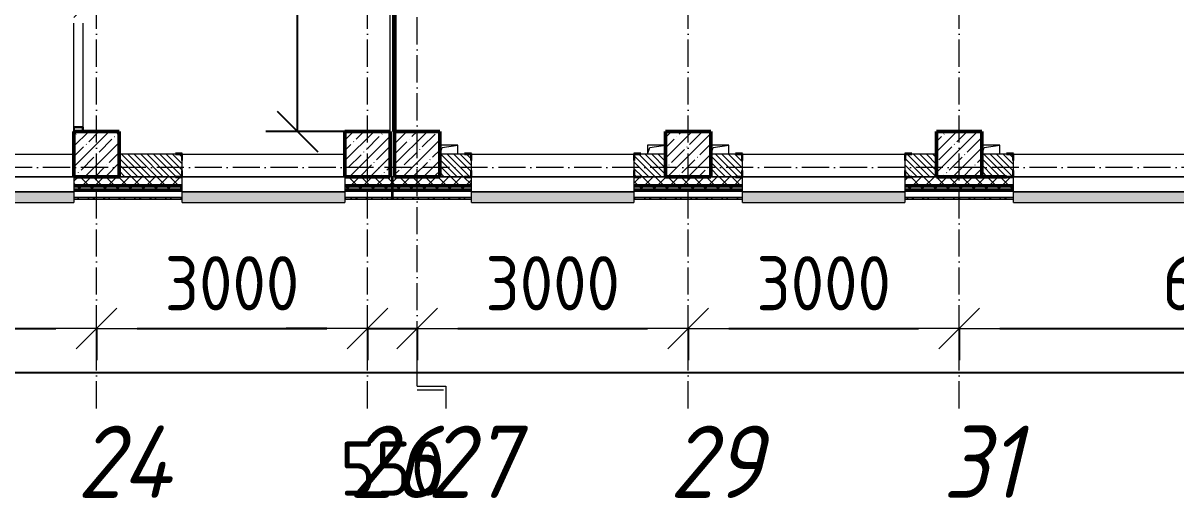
# Model space of a CAD drawing. Header units: millimetres. Extents: x 2294 to 908349, y -83289 to 219220.
# Drawn here: x 199821 to 212584, y 551 to 5806 of the extents above; entities that cross this region are included whole.
import ezdxf

# ---------------------------------------------------------------- set-up
doc = ezdxf.new("R2010")
doc.units = ezdxf.units.MM
doc.linetypes.add('50_200_ШТРИХ_1Т_ш5_п1_п1_', pattern=[700, 500, -100, 0, -100])
for name, color, linetype, lineweight in [('A-____-____-DIMS', 7, 'Continuous', 9), ('A-FLOR-____-OTLN', 7, 'Continuous', 9), ('A-GENM-____-MCUT', 7, 'Continuous', 25), ('A-GENM-____-OTLN', 7, 'Continuous', 9), ('A-GENM-____-OTLN-1', 7, 'Continuous', 25), ('A-GLAZ-____-OTLN', 7, 'Continuous', 9), ('A-WALL-____-MCUT-2', 7, 'Continuous', 50), ('A-WALL-____-MCUT-3', 7, 'Continuous', 9), ('A-WALL-____-OTLN', 7, 'Continuous', 9), ('A-WALL-____-PATT-1', 7, 'Continuous', 9), ('A-WALL-FNSH-MCUT-1', 7, 'Continuous', 9), ('I-WALL-____-OTLN', 7, 'Continuous', 9), ('S-COLS-____-MCUT', 7, 'Continuous', 50), ('S-COLS-____-OTLN', 7, 'Continuous', 9), ('S-GRID-____-IDEN', 7, 'Continuous', 9), ('S-GRID-____-OTLN', 7, 'Continuous', 9), ('S-GRID-____-OTLN-1', 7, '50_200_ШТРИХ_1Т_ш5_п1_п1_', 9)]:
    doc.layers.add(name, color=color, linetype=linetype, lineweight=lineweight)
doc.layers.add('A-GLAZ-____-OTLN-1', color=7, linetype='Continuous', lineweight=9, true_color=0xc0c0c0)
doc.styles.add('ISOCPEUR_I', font='isocpeui.ttf', dxfattribs={"width": 0.9, "height": 2.5})
doc.styles.add('СПДС', font='isocpeur.ttf', dxfattribs={"width": 0.9})
doc.dimstyles.new('Размера А3', dxfattribs={"dimtxt": 800, "dimasz": 450, "dimexe": 350, "dimexo": 100, "dimgap": 200, "dimtad": 1, "dimdec": 0, "dimrnd": 10, "dimzin": 0, "dimdsep": 46, "dimtxsty": 'СПДС', "dimblk": 'ARROWHEAD_6', "dimcen": 1, "dimclrd": 5, "dimclre": 5, "dimclrt": 5, "dimazin": 0, "dimtfac": 1, "dimtdec": 0, "dimtmove": 2, "dimatfit": 3, "dimfxl": 1, "dimtolj": 1, "dimtzin": 0, "dimarcsym": 0})
pattern_1 = [(45, (165583.51, 6025.28), (-70.71068, 70.71068), []), (135, (165583.51, 6025.28), (-70.71068, -70.71068), [])]
pattern_2 = [(135, (165583.507, 6025.276), (-35.35534, -35.35534), [])]
pattern_3 = [(45, (165583.51, 6025.28), (-85.53659, 85.53659), []), (45, (165640.53, 6025.28), (-85.53659, 85.53659), [])]

# ---------------------------------------------------------------- blocks, each defined once
blk = doc.blocks.new('ARROWHEAD_6')
at = {"color": 0, "linetype": 'Continuous'}
for p, q in [((-0.5, -0.5), (0.5, 0.5)), ((0, 0), (-1, 0))]:
    blk.add_line(p, q, dxfattribs=at)
blk = doc.blocks.new('*D2721')
at = {"layer": 'A-____-____-DIMS', "color": 0, "lineweight": -2, "transparency": 16777216}
for p, q in [((194634, 2433), (194634, 2077)), ((195084, 2427), (200184, 2427)), ((200634, 2433), (200634, 2077))]:
    blk.add_line(p, q, dxfattribs=at)
at = {"layer": 'Defpoints', "color": 0, "transparency": 16777216}
for p in [(194634, 2533), (200634, 2533), (200634, 2427)]:
    blk.add_point(p, dxfattribs=at)
at = {"layer": 'A-____-____-DIMS', "color": 0, "lineweight": -2, "transparency": 16777216, "xscale": 450, "yscale": 450, "zscale": 450, "rotation": 180}
blk.add_blockref('ARROWHEAD_6', (194634, 2427), dxfattribs=at)
at = {"layer": 'A-____-____-DIMS', "color": 0, "lineweight": -2, "transparency": 16777216, "xscale": 450, "yscale": 450, "zscale": 450}
blk.add_blockref('ARROWHEAD_6', (200634, 2427), dxfattribs=at)
at = {"layer": 'A-____-____-DIMS', "color": 0, "transparency": 16777216, "insert": (197634, 2927), "char_height": 600, "attachment_point": 5, "style": 'СПДС'}
blk.add_mtext('\\A1;6000', dxfattribs=at)
blk = doc.blocks.new('*D2722')
at = {"layer": 'A-____-____-DIMS', "color": 0, "lineweight": -2, "transparency": 16777216}
for p, q in [((200634, 2433), (200634, 2077)), ((201084, 2427), (203184, 2427)), ((203634, 2433), (203634, 2077))]:
    blk.add_line(p, q, dxfattribs=at)
at = {"layer": 'Defpoints', "color": 0, "transparency": 16777216}
for p in [(200634, 2533), (203634, 2533), (203634, 2427)]:
    blk.add_point(p, dxfattribs=at)
at = {"layer": 'A-____-____-DIMS', "color": 0, "lineweight": -2, "transparency": 16777216, "xscale": 450, "yscale": 450, "zscale": 450, "rotation": 180}
blk.add_blockref('ARROWHEAD_6', (200634, 2427), dxfattribs=at)
at = {"layer": 'A-____-____-DIMS', "color": 0, "lineweight": -2, "transparency": 16777216, "xscale": 450, "yscale": 450, "zscale": 450}
blk.add_blockref('ARROWHEAD_6', (203634, 2427), dxfattribs=at)
at = {"layer": 'A-____-____-DIMS', "color": 0, "transparency": 16777216, "insert": (202134, 2927), "char_height": 600, "attachment_point": 5, "style": 'СПДС'}
blk.add_mtext('\\A1;3000', dxfattribs=at)
blk = doc.blocks.new('*D2723')
at = {"layer": 'A-____-____-DIMS', "color": 0, "lineweight": -2, "transparency": 16777216}
for p, q in [((203184, 2427), (202734, 2427)), ((203634, 2433), (203634, 2077)), ((203634, 2427), (204184, 2427)), ((204184, 2433), (204184, 2077)), ((204634, 2427), (205084, 2427))]:
    blk.add_line(p, q, dxfattribs=at)
at = {"layer": 'Defpoints', "color": 0, "transparency": 16777216}
for p in [(203634, 2533), (204184, 2533), (204184, 2427)]:
    blk.add_point(p, dxfattribs=at)
at = {"layer": 'A-____-____-DIMS', "color": 0, "lineweight": -2, "transparency": 16777216, "xscale": 450, "yscale": 450, "zscale": 450}
blk.add_blockref('ARROWHEAD_6', (203634, 2427), dxfattribs=at)
at = {"layer": 'A-____-____-DIMS', "color": 0, "lineweight": -2, "transparency": 16777216, "xscale": 450, "yscale": 450, "zscale": 450, "rotation": 180}
blk.add_blockref('ARROWHEAD_6', (204184, 2427), dxfattribs=at)
at = {"layer": 'A-____-____-DIMS', "color": 0, "transparency": 16777216, "insert": (203909, 877), "char_height": 600, "attachment_point": 5, "style": 'СПДС'}
blk.add_mtext('\\A1;550', dxfattribs=at)
blk = doc.blocks.new('*D2724')
at = {"layer": 'A-____-____-DIMS', "color": 0, "lineweight": -2, "transparency": 16777216}
for p, q in [((204184, 2433), (204184, 2077)), ((204634, 2427), (206734, 2427)), ((207184, 2433), (207184, 2077))]:
    blk.add_line(p, q, dxfattribs=at)
at = {"layer": 'Defpoints', "color": 0, "transparency": 16777216}
for p in [(204184, 2533), (207184, 2533), (207184, 2427)]:
    blk.add_point(p, dxfattribs=at)
at = {"layer": 'A-____-____-DIMS', "color": 0, "lineweight": -2, "transparency": 16777216, "xscale": 450, "yscale": 450, "zscale": 450, "rotation": 180}
blk.add_blockref('ARROWHEAD_6', (204184, 2427), dxfattribs=at)
at = {"layer": 'A-____-____-DIMS', "color": 0, "lineweight": -2, "transparency": 16777216, "xscale": 450, "yscale": 450, "zscale": 450}
blk.add_blockref('ARROWHEAD_6', (207184, 2427), dxfattribs=at)
at = {"layer": 'A-____-____-DIMS', "color": 0, "transparency": 16777216, "insert": (205684, 2927), "char_height": 600, "attachment_point": 5, "style": 'СПДС'}
blk.add_mtext('\\A1;3000', dxfattribs=at)
blk = doc.blocks.new('*D2725')
at = {"layer": 'A-____-____-DIMS', "color": 0, "lineweight": -2, "transparency": 16777216}
for p, q in [((207184, 2433), (207184, 2077)), ((207634, 2427), (209734, 2427)), ((210184, 2433), (210184, 2077))]:
    blk.add_line(p, q, dxfattribs=at)
at = {"layer": 'Defpoints', "color": 0, "transparency": 16777216}
for p in [(207184, 2533), (210184, 2533), (210184, 2427)]:
    blk.add_point(p, dxfattribs=at)
at = {"layer": 'A-____-____-DIMS', "color": 0, "lineweight": -2, "transparency": 16777216, "xscale": 450, "yscale": 450, "zscale": 450, "rotation": 180}
blk.add_blockref('ARROWHEAD_6', (207184, 2427), dxfattribs=at)
at = {"layer": 'A-____-____-DIMS', "color": 0, "lineweight": -2, "transparency": 16777216, "xscale": 450, "yscale": 450, "zscale": 450}
blk.add_blockref('ARROWHEAD_6', (210184, 2427), dxfattribs=at)
at = {"layer": 'A-____-____-DIMS', "color": 0, "transparency": 16777216, "insert": (208684, 2927), "char_height": 600, "attachment_point": 5, "style": 'СПДС'}
blk.add_mtext('\\A1;3000', dxfattribs=at)
blk = doc.blocks.new('*D2726')
at = {"layer": 'A-____-____-DIMS', "color": 0, "lineweight": -2, "transparency": 16777216}
for p, q in [((210184, 2433), (210184, 2077)), ((210634, 2427), (215734, 2427)), ((216184, 2433), (216184, 2077))]:
    blk.add_line(p, q, dxfattribs=at)
at = {"layer": 'Defpoints', "color": 0, "transparency": 16777216}
for p in [(210184, 2533), (216184, 2533), (216184, 2427)]:
    blk.add_point(p, dxfattribs=at)
at = {"layer": 'A-____-____-DIMS', "color": 0, "lineweight": -2, "transparency": 16777216, "xscale": 450, "yscale": 450, "zscale": 450, "rotation": 180}
blk.add_blockref('ARROWHEAD_6', (210184, 2427), dxfattribs=at)
at = {"layer": 'A-____-____-DIMS', "color": 0, "lineweight": -2, "transparency": 16777216, "xscale": 450, "yscale": 450, "zscale": 450}
blk.add_blockref('ARROWHEAD_6', (216184, 2427), dxfattribs=at)
at = {"layer": 'A-____-____-DIMS', "color": 0, "transparency": 16777216, "insert": (213184, 2927), "char_height": 600, "attachment_point": 5, "style": 'СПДС'}
blk.add_mtext('\\A1;6000', dxfattribs=at)
blk = doc.blocks.new('*D2741')
at = {"layer": 'A-____-____-DIMS', "color": 0, "lineweight": -2, "transparency": 16777216}
for p, q in [((163234, 1945), (163234, 1589)), ((163684, 1939), (266284, 1939)), ((266734, 1945), (266734, 1589))]:
    blk.add_line(p, q, dxfattribs=at)
at = {"layer": 'Defpoints', "color": 0, "transparency": 16777216}
for p in [(163234, 2045), (266734, 2045), (266734, 1939)]:
    blk.add_point(p, dxfattribs=at)
at = {"layer": 'A-____-____-DIMS', "color": 0, "lineweight": -2, "transparency": 16777216, "xscale": 450, "yscale": 450, "zscale": 450, "rotation": 180}
blk.add_blockref('ARROWHEAD_6', (163234, 1939), dxfattribs=at)
at = {"layer": 'A-____-____-DIMS', "color": 0, "lineweight": -2, "transparency": 16777216, "xscale": 450, "yscale": 450, "zscale": 450}
blk.add_blockref('ARROWHEAD_6', (266734, 1939), dxfattribs=at)
at = {"layer": 'A-____-____-DIMS', "color": 0, "transparency": 16777216, "insert": (214984, 2439), "char_height": 600, "attachment_point": 5, "style": 'СПДС'}
blk.add_mtext('\\A1;103500', dxfattribs=at)
blk = doc.blocks.new('BSC_Колонна _Прямоугольная - 500х500-V71-АР1_План отверстий 3 этажа в осях 1-64_А-ГГ')
at = {"layer": 'S-COLS-____-OTLN'}
h = blk.add_hatch(dxfattribs=at)
h.set_pattern_fill('FP_108', color=256, style=0, pattern_type=2)
h.set_pattern_definition([(45, (-41600, 1668.96), (-114.04925, 114.04925), []), (45, (-41485.95, 1668.96), (-114.04925, 114.04925), [201.613, -40.323, 3.353, -36.97])])
h.paths.add_polyline_path([(-250, -250), (250, -250), (250, 250), (-250, 250)], flags=0)
at = {"layer": 'S-COLS-____-MCUT'}
for p, q in [((250, 250), (-250, 250)), ((-250, 250), (-250, -250)), ((250, -250), (250, 250)), ((-250, -250), (250, -250))]:
    blk.add_line(p, q, dxfattribs=at)
blk = doc.blocks.new('BSC_Колонна _Прямоугольная - 500х500-V72-АР1_План отверстий 3 этажа в осях 1-64_А-ГГ')
at = {"layer": 'S-COLS-____-OTLN'}
h = blk.add_hatch(dxfattribs=at)
h.set_pattern_fill('FP_109', color=256, style=0, pattern_type=2)
h.set_pattern_definition([(45, (-38050, 1668.96), (-114.04925, 114.04925), []), (45, (-37935.95, 1668.96), (-114.04925, 114.04925), [201.613, -40.323, 3.353, -36.97])])
h.paths.add_polyline_path([(-250, -250), (250, -250), (250, 250), (-250, 250)], flags=0)
at = {"layer": 'S-COLS-____-MCUT'}
for p, q in [((250, 250), (-250, 250)), ((-250, 250), (-250, -250)), ((250, -250), (250, 250)), ((-250, -250), (250, -250))]:
    blk.add_line(p, q, dxfattribs=at)
blk = doc.blocks.new('BSC_Колонна _Прямоугольная - 500х500-V106-АР1_План отверстий 3 этажа в осях 1-64_А-ГГ')
at = {"layer": 'S-COLS-____-OTLN'}
h = blk.add_hatch(dxfattribs=at)
h.set_pattern_fill('FP_129', color=256, style=0, pattern_type=2)
h.set_pattern_definition([(45, (-38600, 1668.96), (-114.04925, 114.04925), []), (45, (-38485.95, 1668.96), (-114.04925, 114.04925), [201.613, -40.323, 3.353, -36.97])])
h.paths.add_polyline_path([(-250, -250), (250, -250), (250, 250), (-250, 250)], flags=0)
at = {"layer": 'S-COLS-____-MCUT'}
for p, q in [((250, 250), (-250, 250)), ((-250, 250), (-250, -250)), ((250, -250), (250, 250)), ((-250, -250), (250, -250))]:
    blk.add_line(p, q, dxfattribs=at)
blk = doc.blocks.new('BSC_Колонна _Прямоугольная - 500х500-V108-АР1_План отверстий 3 этажа в осях 1-64_А-ГГ')
at = {"layer": 'S-COLS-____-OTLN'}
h = blk.add_hatch(dxfattribs=at)
h.set_pattern_fill('FP_131', color=256, style=0, pattern_type=2)
h.set_pattern_definition([(45, (-44600, 1668.96), (-114.04925, 114.04925), []), (45, (-44485.95, 1668.96), (-114.04925, 114.04925), [201.613, -40.323, 3.353, -36.97])])
h.paths.add_polyline_path([(-250, -250), (250, -250), (250, 250), (-250, 250)], flags=0)
at = {"layer": 'S-COLS-____-MCUT'}
for p, q in [((250, 250), (-250, 250)), ((-250, 250), (-250, -250)), ((250, -250), (250, 250)), ((-250, -250), (250, -250))]:
    blk.add_line(p, q, dxfattribs=at)
blk = doc.blocks.new('BSC_Колонна _Прямоугольная - 500х500-V113-АР1_План отверстий 3 этажа в осях 1-64_А-ГГ')
at = {"layer": 'S-COLS-____-OTLN'}
h = blk.add_hatch(dxfattribs=at)
h.set_pattern_fill('FP_136', color=256, style=0, pattern_type=2)
h.set_pattern_definition([(45, (-35050, 1668.96), (-114.04925, 114.04925), []), (45, (-34935.95, 1668.96), (-114.04925, 114.04925), [201.613, -40.323, 3.353, -36.97])])
h.paths.add_polyline_path([(-150, -250), (250, -250), (250, 250), (-250, 250), (-250, -250), (-153, -250)], flags=0)
at = {"layer": 'S-COLS-____-MCUT'}
for p, q in [((-250, 250), (-250, -250)), ((-153, 250), (-247, 250)), ((250, 250), (-150, 250)), ((250, -250), (250, 250)), ((-250, -250), (250, -250))]:
    blk.add_line(p, q, dxfattribs=at)
blk = doc.blocks.new('Фахверк_СКБ_Уголок - 250_2700-27497298-АР1_План отверстий 3 этажа в осях 1-64_А-ГГ')
at = {"layer": 'A-GENM-____-MCUT'}
for p, q in [((200, 181), (125, 181)), ((125, 181), (125, 106)), ((131, 106), (131, 175)), ((131, 175), (200, 175)), ((200, 175), (200, 181)), ((125, 106), (131, 106)), ((131, -6), (125, -6)), ((125, -6), (125, -81)), ((125, -81), (200, -81)), ((131, -75), (131, -6)), ((200, -75), (131, -75)), ((200, -81), (200, -75))]:
    blk.add_line(p, q, dxfattribs=at)
blk = doc.blocks.new('154_Фахверк_СКБ_Швеллер - Тип_100_3550_1-28320239-АР1_План отверстий 3 этажа в осях 1-64_А-ГГ')
at = {"layer": 'A-GENM-____-MCUT'}
for p, q in [((175, 50), (125, 50)), ((125, 50), (125, -50)), ((128, 47), (175, 47)), ((128, -47), (128, 47)), ((175, 47), (175, 50)), ((125, -50), (175, -50)), ((175, -47), (128, -47)), ((175, -50), (175, -47))]:
    blk.add_line(p, q, dxfattribs=at)
blk = doc.blocks.new('AR_Отверстие прямоугольное _в плите_ - AR_Отверстие прямоугольное _в плите_-30510712-АР1_План отверстий 3 этажа в осях 1-64_А-ГГ')
at = {"layer": 'A-GENM-____-OTLN'}
for p, q in [((100, 50), (-100, 50)), ((-100, -50), (-75, 25)), ((-75, 25), (100, 50)), ((100, -50), (100, 50))]:
    blk.add_line(p, q, dxfattribs=at)
blk = doc.blocks.new('AR_Отверстие прямоугольное _в плите_ - AR_Отверстие прямоугольное _в плите_-V177-АР1_План отверстий 3 этажа в осях 1-64_А-ГГ')
at = {"layer": 'A-GENM-____-OTLN'}
for p, q in [((100, 50), (-100, 50)), ((-100, 50), (-100, -50)), ((-100, -50), (-75, 25)), ((-75, 25), (100, 50))]:
    blk.add_line(p, q, dxfattribs=at)
blk = doc.blocks.new('Отлив_СКБ - Отлив витража_120_НВФ-31885687-АР1_План отверстий 3 этажа в осях 1-64_А-ГГ')
at = {"layer": 'A-GLAZ-____-OTLN-1'}
for points in [[(0, 0), (0, -2), (1800, -2), (1800, 0), (534, 0)], [(0, -2), (0, -120), (1800, -120), (1800, -2), (534, -2)]]:
    blk.add_hatch(color=256, dxfattribs=at).paths.add_polyline_path(points, flags=0)
at = {"layer": 'A-GLAZ-____-OTLN'}
for p, q in [((0, 0), (1800, 0)), ((1800, -2), (0, -2)), ((0, -120), (0, -83)), ((0, -120), (1800, -120)), ((1800, -83), (1800, -120))]:
    blk.add_line(p, q, dxfattribs=at)
blk = doc.blocks.new('Отлив_СКБ - Отлив витража_120_НВФ-V214-АР1_План отверстий 3 этажа в осях 1-64_А-ГГ')
at = {"layer": 'A-GLAZ-____-OTLN-1'}
for points in [[(0, -2), (1800, -2), (1800, 0), (0, 0)], [(731, -120), (1800, -120), (1800, -2), (0, -2), (0, -120)]]:
    blk.add_hatch(color=256, dxfattribs=at).paths.add_polyline_path(points, flags=0)
at = {"layer": 'A-GLAZ-____-OTLN'}
for p, q in [((0, 0), (1800, 0)), ((1800, -2), (0, -2)), ((0, -120), (0, -83)), ((0, -120), (1800, -120)), ((1800, -63), (1800, -120))]:
    blk.add_line(p, q, dxfattribs=at)
blk = doc.blocks.new('Отлив_СКБ - Отлив витража_120_НВФ-31885688-АР1_План отверстий 3 этажа в осях 1-64_А-ГГ')
at = {"layer": 'A-GLAZ-____-OTLN-1'}
for points in [[(4275, -2), (4800, -2), (4800, 0), (0, 0), (0, -2), (740, -2)], [(4275, -120), (4800, -120), (4800, -2), (0, -2), (0, -120), (740, -120)]]:
    blk.add_hatch(color=256, dxfattribs=at).paths.add_polyline_path(points, flags=0)
at = {"layer": 'A-GLAZ-____-OTLN'}
for p, q in [((0, 0), (4800, 0)), ((4800, -2), (0, -2)), ((0, -120), (0, -83)), ((0, -120), (4800, -120)), ((4800, -83), (4800, -120))]:
    blk.add_line(p, q, dxfattribs=at)
blk = doc.blocks.new('Стены 7 - Стены 4-31196221-АР1_План отверстий 3 этажа в осях 1-64_А-ГГ')
at = {"layer": 'A-WALL-____-MCUT-3'}
for p, q in [((-1799, 41030), (-1799, 41010)), ((-1549, 41030), (-1799, 41030)), ((-1799, 41010), (-1549, 41010)), ((-1549, 41010), (-1549, 41030))]:
    blk.add_line(p, q, dxfattribs=at)
blk = doc.blocks.new('3floor')
at = {"layer": 'A-WALL-____-PATT-1'}
h = blk.add_hatch(dxfattribs=at)
h.set_pattern_fill('FP_4', color=256, style=0, pattern_type=2)
h.set_pattern_definition([(45, (165583.51, 6025.28), (-84.8528, 84.8528), [])])
h.paths.add_polyline_path([(200387, 4606), (200481, 4606), (200481, 4653), (200387, 4653)], flags=0)
h.paths.add_polyline_path([(200476, 5811), (200476, 5852), (200484, 5852), (200484, 8506), (200384, 8506), (200384, 5852), (200391, 5852), (200391, 5811)], flags=0)
h.paths.add_polyline_path([(200481, 8509), (200481, 8556), (200484, 8556), (200484, 11206), (200384, 11206), (200384, 8556), (200387, 8556), (200387, 8509), (200434, 8509)], flags=0)
h = blk.add_hatch(dxfattribs=at)
h.set_pattern_fill('FP_6', color=256, style=0, pattern_type=2)
h.set_pattern_definition(pattern_2)
h.paths.add_polyline_path([(201578, 4106), (201578, 4175), (201584, 4175), (201584, 4287), (201578, 4287), (201578, 4356), (200884, 4356), (200884, 4106), (201509, 4106)], flags=0)
h = blk.add_hatch(dxfattribs=at)
h.set_pattern_fill('FP_6', color=256, style=0, pattern_type=2)
h.set_pattern_definition(pattern_2)
h.paths.add_polyline_path([(206590, 4106), (206934, 4106), (206934, 4356), (206590, 4356), (206590, 4287), (206584, 4287), (206584, 4175), (206590, 4175), (206590, 4111)], flags=0)
h.paths.add_polyline_path([(204778, 4106), (204778, 4175), (204784, 4175), (204784, 4287), (204778, 4287), (204778, 4356), (204434, 4356), (204434, 4106), (204709, 4106)], flags=0)
h = blk.add_hatch(dxfattribs=at)
h.set_pattern_fill('FP_6', color=256, style=0, pattern_type=2)
h.set_pattern_definition(pattern_2)
h.paths.add_polyline_path([(209934, 4106), (209934, 4356), (209590, 4356), (209590, 4287), (209584, 4287), (209584, 4175), (209590, 4175), (209590, 4106), (209756, 4106)], flags=0)
h.paths.add_polyline_path([(207778, 4106), (207778, 4175), (207784, 4175), (207784, 4287), (207778, 4287), (207778, 4356), (207434, 4356), (207434, 4106), (207709, 4106)], flags=0)
h = blk.add_hatch(dxfattribs=at)
h.set_pattern_fill('FP_6', color=256, style=0, pattern_type=2)
h.set_pattern_definition(pattern_2)
h.paths.add_polyline_path([(215590, 4106), (215934, 4106), (215934, 4356), (215590, 4356), (215590, 4287), (215584, 4287), (215584, 4175), (215590, 4175), (215590, 4111)], flags=0)
h.paths.add_polyline_path([(210640, 4106), (210778, 4106), (210778, 4175), (210784, 4175), (210784, 4287), (210778, 4287), (210778, 4356), (210434, 4356), (210434, 4106)], flags=0)
h = blk.add_hatch(dxfattribs=at)
h.set_pattern_fill('FP_1', color=256, style=0, pattern_type=2)
h.set_pattern_definition(pattern_1)
h.paths.add_polyline_path([(266334, 4006), (266834, 4006), (266834, 4106), (257809, 4106), (257809, 4100), (257734, 4100), (257734, 4006), (266315, 4006)], flags=0)
h.paths.add_polyline_path([(254827, 4006), (255934, 4006), (255934, 4100), (255859, 4100), (255859, 4106), (247984, 4106), (247984, 4006), (254584, 4006)], flags=0)
h.paths.add_polyline_path([(246984, 4006), (246984, 4106), (245859, 4106), (245859, 4100), (245784, 4100), (245784, 4006), (246873, 4006)], flags=0)
h.paths.add_polyline_path([(243984, 4006), (243984, 4100), (243909, 4100), (243909, 4106), (242859, 4106), (242859, 4100), (242784, 4100), (242784, 4006), (243338, 4006)], flags=0)
h.paths.add_polyline_path([(240984, 4006), (240984, 4106), (239859, 4106), (239859, 4100), (239784, 4100), (239784, 4006), (239859, 4006)], flags=0)
h.paths.add_polyline_path([(236584, 4006), (237984, 4006), (237984, 4106), (236659, 4106), (236659, 4100), (236584, 4100)], flags=0)
h.paths.add_polyline_path([(234501, 4006), (234784, 4006), (234784, 4100), (234709, 4100), (234709, 4106), (233659, 4106), (233659, 4100), (233584, 4100), (233584, 4006), (233617, 4006)], flags=0)
h.paths.add_polyline_path([(231784, 4006), (231784, 4106), (230659, 4106), (230659, 4100), (230584, 4100), (230584, 4006), (230659, 4006)], flags=0)
h.paths.add_polyline_path([(228434, 4006), (228784, 4006), (228784, 4100), (228709, 4100), (228709, 4106), (227659, 4106), (227659, 4100), (227584, 4100), (227584, 4006), (228315, 4006)], flags=0)
h.paths.add_polyline_path([(225784, 4006), (225784, 4100), (225709, 4100), (225709, 4106), (224659, 4106), (224659, 4100), (224584, 4100), (224584, 4006), (225664, 4006)], flags=0)
h.paths.add_polyline_path([(222784, 4006), (222784, 4100), (222709, 4100), (222709, 4106), (221659, 4106), (221659, 4100), (221584, 4100), (221584, 4006), (222129, 4006)], flags=0)
h.paths.add_polyline_path([(218594, 4006), (219784, 4006), (219784, 4100), (219709, 4100), (219709, 4106), (218659, 4106), (218659, 4100), (218584, 4100), (218584, 4006), (218590, 4006)], flags=0)
h.paths.add_polyline_path([(215584, 4006), (216784, 4006), (216784, 4100), (216709, 4100), (216709, 4106), (215659, 4106), (215659, 4100), (215584, 4100)], flags=0)
h.paths.add_polyline_path([(210640, 4006), (210784, 4006), (210784, 4100), (210709, 4100), (210709, 4106), (209659, 4106), (209659, 4100), (209584, 4100), (209584, 4006), (210434, 4006)], flags=0)
h.paths.add_polyline_path([(207784, 4006), (207784, 4100), (207709, 4100), (207709, 4106), (206659, 4106), (206659, 4100), (206584, 4100), (206584, 4006), (207778, 4006)], flags=0)
h.paths.add_polyline_path([(204454, 4006), (204784, 4006), (204784, 4100), (204709, 4101), (204709, 4106), (203384, 4106), (203384, 4006)], flags=0)
h.paths.add_polyline_path([(200919, 4006), (201584, 4006), (201584, 4100), (201509, 4100), (201509, 4106), (200384, 4106), (200384, 4006)], flags=0)
h.paths.add_polyline_path([(198584, 4006), (198584, 4100), (198509, 4100), (198509, 4106), (197459, 4106), (197459, 4100), (197384, 4100), (197384, 4006), (198578, 4006)], flags=0)
h.paths.add_polyline_path([(195584, 4006), (195584, 4100), (195509, 4100), (195509, 4106), (194384, 4106), (194384, 4006), (194733, 4006)], flags=0)
h.paths.add_polyline_path([(192584, 4006), (192584, 4100), (192509, 4100), (192509, 4106), (191384, 4106), (191384, 4006), (192082, 4006)], flags=0)
h.paths.add_polyline_path([(189584, 4006), (189584, 4100), (189509, 4100), (189509, 4106), (188459, 4106), (188459, 4100), (188384, 4100), (188384, 4006), (188547, 4006)], flags=0)
h.paths.add_polyline_path([(179710, 4006), (180584, 4006), (180584, 4100), (180509, 4100), (180509, 4106), (179459, 4106), (179459, 4100), (179384, 4100), (179384, 4006)], flags=0)
h.paths.add_polyline_path([(177942, 4006), (178384, 4006), (178384, 4100), (178309, 4100), (178309, 4106), (173059, 4106), (173059, 4100), (172984, 4100), (172984, 4006), (176484, 4006)], flags=0)
h.paths.add_polyline_path([(170872, 4006), (171984, 4006), (171984, 4100), (171909, 4100), (171909, 4106), (163134, 4106), (163134, 4006), (169105, 4006)], flags=0)
h = blk.add_hatch(dxfattribs=at)
h.set_pattern_fill('FP_1', color=256, style=0, pattern_type=2)
h.set_pattern_definition(pattern_1)
h.paths.add_polyline_path([(266834, 3956), (266934, 3956), (266934, 4006), (257734, 4006), (257734, 3956), (266315, 3956)], flags=0)
h.paths.add_polyline_path([(254827, 3956), (255934, 3956), (255934, 4006), (247984, 4006), (247984, 3956), (253943, 3956)], flags=0)
h.paths.add_polyline_path([(246873, 3956), (246984, 3956), (246984, 4006), (245784, 4006), (245784, 3956), (245989, 3956)], flags=0)
h.paths.add_polyline_path([(242784, 3956), (243984, 3956), (243984, 4006), (242784, 4006)], flags=0)
h.paths.add_polyline_path([(239803, 3956), (240984, 3956), (240984, 4006), (239784, 4006), (239784, 3956)], flags=0)
h.paths.add_polyline_path([(237984, 3956), (237984, 4006), (236584, 4006), (236584, 3956), (237152, 3956)], flags=0)
h.paths.add_polyline_path([(234784, 3956), (234784, 4006), (233584, 4006), (233584, 3956), (234501, 3956)], flags=0)
h.paths.add_polyline_path([(231784, 3956), (231784, 4006), (230584, 4006), (230584, 3956)], flags=0)
h.paths.add_polyline_path([(228784, 3956), (228784, 4006), (227584, 4006), (227584, 3956), (228315, 3956)], flags=0)
h.paths.add_polyline_path([(224584, 3956), (225784, 3956), (225784, 4006), (224584, 4006)], flags=0)
h.paths.add_polyline_path([(221584, 3956), (222784, 3956), (222784, 4006), (221584, 4006)], flags=0)
h.paths.add_polyline_path([(218594, 3956), (219784, 3956), (219784, 4006), (218584, 4006), (218584, 3956)], flags=0)
h.paths.add_polyline_path([(216784, 3956), (216784, 4006), (215584, 4006), (215584, 3956), (215943, 3956)], flags=0)
h.paths.add_polyline_path([(210640, 3956), (210784, 3956), (210784, 4006), (209584, 4006), (209584, 3956), (209756, 3956)], flags=0)
h.paths.add_polyline_path([(207784, 3956), (207784, 4006), (206584, 4006), (206584, 3956), (207105, 3956)], flags=0)
h.paths.add_polyline_path([(204454, 3956), (204784, 3956), (204784, 4006), (203384, 4006), (203384, 3956)], flags=0)
h.paths.add_polyline_path([(201584, 3956), (201584, 4006), (200384, 4006), (200384, 3956), (200919, 3956)], flags=0)
h.paths.add_polyline_path([(198584, 3956), (198584, 4006), (197384, 4006), (197384, 3956)], flags=0)
h.paths.add_polyline_path([(195584, 3956), (195584, 4006), (194384, 4006), (194384, 3956), (194733, 3956)], flags=0)
h.paths.add_polyline_path([(192584, 3956), (192584, 4006), (191384, 4006), (191384, 3956), (192082, 3956)], flags=0)
h.paths.add_polyline_path([(188547, 3956), (189584, 3956), (189584, 4006), (188384, 4006), (188384, 3956)], flags=0)
h.paths.add_polyline_path([(179384, 3956), (180584, 3956), (180584, 4006), (179384, 4006)], flags=0)
h.paths.add_polyline_path([(178384, 3956), (178384, 4006), (172984, 4006), (172984, 3956), (177942, 3956)], flags=0)
h.paths.add_polyline_path([(171756, 3956), (171984, 3956), (171984, 4006), (163034, 4006), (163034, 3956), (170872, 3956)], flags=0)
h = blk.add_hatch(dxfattribs=at)
h.set_pattern_fill('FP_3', color=256, style=0, pattern_type=2)
h.set_pattern_definition(pattern_3)
h.paths.add_polyline_path([(203899, 3856), (203899, 3876), (203385, 3876), (203385, 3856)], flags=0)
h.paths.add_polyline_path([(201584, 3856), (201584, 3876), (200384, 3876), (200384, 3856), (200919, 3856)], flags=0)
h.paths.add_polyline_path([(198584, 3856), (198584, 3876), (197385, 3876), (197385, 3856)], flags=0)
h.paths.add_polyline_path([(195584, 3856), (195584, 3876), (194384, 3876), (194384, 3856), (194733, 3856)], flags=0)
h.paths.add_polyline_path([(192082, 3856), (192584, 3856), (192584, 3876), (191385, 3876), (191385, 3856)], flags=0)
h.paths.add_polyline_path([(189584, 3856), (189584, 3876), (188384, 3876), (188384, 3856), (188547, 3856)], flags=0)
h.paths.add_polyline_path([(179710, 3856), (180584, 3856), (180584, 3876), (179384, 3876), (179384, 3856)], flags=0)
h.paths.add_polyline_path([(178384, 3856), (178384, 3876), (172984, 3876), (172984, 3856), (177942, 3856)], flags=0)
h.paths.add_polyline_path([(171756, 3856), (171984, 3856), (171984, 3876), (162904, 3876), (162904, 3856), (170872, 3856)], flags=0)
h = blk.add_hatch(dxfattribs=at)
h.set_pattern_fill('FP_3', color=256, style=0, pattern_type=2)
h.set_pattern_definition(pattern_3)
h.paths.add_polyline_path([(237152, 3856), (237449, 3856), (237449, 3876), (236585, 3876), (236585, 3856)], flags=0)
h.paths.add_polyline_path([(234784, 3856), (234784, 3876), (233584, 3876), (233584, 3856), (234501, 3856)], flags=0)
h.paths.add_polyline_path([(231784, 3856), (231784, 3876), (230584, 3876), (230584, 3856)], flags=0)
h.paths.add_polyline_path([(228315, 3856), (228784, 3856), (228784, 3876), (227585, 3876), (227585, 3856)], flags=0)
h.paths.add_polyline_path([(224584, 3856), (225784, 3856), (225784, 3876), (224584, 3876)], flags=0)
h.paths.add_polyline_path([(222129, 3856), (222784, 3856), (222784, 3876), (221585, 3876), (221585, 3856)], flags=0)
h.paths.add_polyline_path([(219784, 3856), (219784, 3876), (218584, 3876), (218584, 3856), (219477, 3856)], flags=0)
h.paths.add_polyline_path([(216784, 3856), (216784, 3876), (215584, 3876), (215584, 3856), (215943, 3856)], flags=0)
h.paths.add_polyline_path([(210640, 3856), (210784, 3856), (210784, 3876), (209584, 3876), (209584, 3856), (209756, 3856)], flags=0)
h.paths.add_polyline_path([(206584, 3856), (207784, 3856), (207784, 3876), (206584, 3876)], flags=0)
h.paths.add_polyline_path([(203919, 3856), (204784, 3856), (204784, 3876), (203919, 3876)], flags=0)
at = {"layer": 'A-FLOR-____-OTLN'}
for p, q in [((203934, 11356), (203934, 4606)), ((203884, 4606), (203884, 11206))]:
    blk.add_line(p, q, dxfattribs=at)
at = {"layer": 'A-WALL-____-MCUT-2'}
for p, q in [((210709, 4106), (210434, 4106)), ((210434, 4106), (210709, 4106)), ((200384, 4006), (201584, 4006)), ((203384, 4006), (204784, 4006)), ((206584, 4006), (207784, 4006)), ((209584, 4006), (210784, 4006)), ((200384, 3956), (201584, 3956)), ((203384, 3956), (204784, 3956)), ((206584, 3956), (207784, 3956)), ((209584, 3956), (210784, 3956))]:
    blk.add_line(p, q, dxfattribs=at)
at = {"layer": 'A-WALL-____-MCUT-3'}
for p, q in [((201509, 4356), (200884, 4356)), ((204709, 4356), (204434, 4356)), ((206934, 4356), (206659, 4356)), ((207709, 4356), (207434, 4356)), ((209934, 4356), (209659, 4356)), ((210709, 4356), (210434, 4356)), ((201584, 4175), (201584, 4287)), ((204784, 4175), (204784, 4287)), ((206584, 4287), (206584, 4175)), ((207784, 4175), (207784, 4287)), ((209584, 4287), (209584, 4175)), ((210784, 4175), (210784, 4287)), ((200384, 4106), (200384, 3876)), ((201509, 4106), (200884, 4106)), ((200884, 4106), (201509, 4106)), ((201584, 3876), (201584, 4100)), ((203384, 4106), (203384, 3876)), ((203934, 4106), (203884, 4106)), ((204709, 4106), (204434, 4106)), ((204434, 4106), (204709, 4106)), ((204784, 3876), (204784, 4100)), ((206584, 4100), (206584, 3876)), ((206934, 4106), (206659, 4106)), ((206659, 4106), (206934, 4106)), ((207709, 4106), (207434, 4106)), ((207434, 4106), (207709, 4106)), ((207784, 3876), (207784, 4100)), ((209584, 4100), (209584, 3876)), ((209934, 4106), (209659, 4106)), ((209659, 4106), (209934, 4106)), ((210784, 3876), (210784, 4100)), ((200384, 3876), (201584, 3876)), ((203384, 3876), (204784, 3876)), ((206584, 3876), (207784, 3876)), ((209584, 3876), (210784, 3876))]:
    blk.add_line(p, q, dxfattribs=at)
at = {"layer": 'A-WALL-____-OTLN'}
for p, q in [((198584, 4356), (200384, 4356)), ((201584, 4356), (203384, 4356)), ((204784, 4356), (206584, 4356)), ((207784, 4356), (209584, 4356)), ((210784, 4356), (215584, 4356)), ((198584, 4106), (200384, 4106)), ((200384, 4106), (198584, 4106)), ((201584, 4106), (203384, 4106)), ((203384, 4106), (201584, 4106)), ((204784, 4106), (206584, 4106)), ((206584, 4106), (204784, 4106)), ((207784, 4106), (209584, 4106)), ((209584, 4106), (207784, 4106)), ((210784, 4106), (215584, 4106)), ((215584, 4106), (210784, 4106)), ((203385, 3856), (203384, 3856))]:
    blk.add_line(p, q, dxfattribs=at)
at = {"layer": 'A-WALL-FNSH-MCUT-1'}
for p, q in [((201584, 3876), (200384, 3876)), ((200384, 3876), (200384, 3856)), ((200384, 3856), (201584, 3856)), ((201584, 3856), (201584, 3876)), ((203899, 3876), (203385, 3876)), ((203385, 3876), (203385, 3856)), ((203385, 3856), (203899, 3856)), ((203899, 3856), (203899, 3876)), ((204784, 3876), (203919, 3876)), ((203919, 3876), (203919, 3856)), ((203919, 3856), (204784, 3856)), ((204784, 3856), (204784, 3876)), ((207784, 3876), (206584, 3876)), ((206584, 3876), (206584, 3856)), ((206584, 3856), (207784, 3856)), ((207784, 3856), (207784, 3876)), ((210784, 3876), (209584, 3876)), ((209584, 3876), (209584, 3856)), ((209584, 3856), (210784, 3856)), ((210784, 3856), (210784, 3876))]:
    blk.add_line(p, q, dxfattribs=at)
at = {"layer": 'I-WALL-____-OTLN'}
for p, q in [((200384, 4656), (200384, 5806)), ((200484, 5806), (200484, 4656))]:
    blk.add_line(p, q, dxfattribs=at)
at = {"layer": 'A-GENM-____-OTLN'}
for name, p in [('AR_Отверстие прямоугольное _в плите_ - AR_Отверстие прямоугольное _в плите_-30510712-АР1_План отверстий 3 этажа в осях 1-64_А-ГГ', (204534, 4406)), ('AR_Отверстие прямоугольное _в плите_ - AR_Отверстие прямоугольное _в плите_-V177-АР1_План отверстий 3 этажа в осях 1-64_А-ГГ', (206834, 4406)), ('AR_Отверстие прямоугольное _в плите_ - AR_Отверстие прямоугольное _в плите_-30510712-АР1_План отверстий 3 этажа в осях 1-64_А-ГГ', (207534, 4406)), ('AR_Отверстие прямоугольное _в плите_ - AR_Отверстие прямоугольное _в плите_-30510712-АР1_План отверстий 3 этажа в осях 1-64_А-ГГ', (210534, 4406))]:
    blk.add_blockref(name, p, dxfattribs=at)
at = {"layer": 'A-GENM-____-OTLN-1'}
for name, p, rotation in [('154_Фахверк_СКБ_Швеллер - Тип_100_3550_1-28320239-АР1_План отверстий 3 этажа в осях 1-64_А-ГГ', (200434, 4781), 269.9999999999999), ('Фахверк_СКБ_Уголок - 250_2700-27497298-АР1_План отверстий 3 этажа в осях 1-64_А-ГГ', (201709, 4281), 180), ('Фахверк_СКБ_Уголок - 250_2700-27497298-АР1_План отверстий 3 этажа в осях 1-64_А-ГГ', (204909, 4281), 180), ('Фахверк_СКБ_Уголок - 250_2700-27497298-АР1_План отверстий 3 этажа в осях 1-64_А-ГГ', (207909, 4281), 180), ('Фахверк_СКБ_Уголок - 250_2700-27497298-АР1_План отверстий 3 этажа в осях 1-64_А-ГГ', (210909, 4281), 180)]:
    blk.add_blockref(name, p, dxfattribs=dict(at, rotation=rotation))
for p in [(206459, 4181), (209459, 4181)]:
    blk.add_blockref('Фахверк_СКБ_Уголок - 250_2700-27497298-АР1_План отверстий 3 этажа в осях 1-64_А-ГГ', p, dxfattribs=at)
at = {"layer": 'A-GLAZ-____-OTLN'}
for name, p in [('Отлив_СКБ - Отлив витража_120_НВФ-31885687-АР1_План отверстий 3 этажа в осях 1-64_А-ГГ', (198584, 3939)), ('Отлив_СКБ - Отлив витража_120_НВФ-V214-АР1_План отверстий 3 этажа в осях 1-64_А-ГГ', (201584, 3939)), ('Отлив_СКБ - Отлив витража_120_НВФ-31885687-АР1_План отверстий 3 этажа в осях 1-64_А-ГГ', (204784, 3939)), ('Отлив_СКБ - Отлив витража_120_НВФ-31885687-АР1_План отверстий 3 этажа в осях 1-64_А-ГГ', (207784, 3939)), ('Отлив_СКБ - Отлив витража_120_НВФ-31885688-АР1_План отверстий 3 этажа в осях 1-64_А-ГГ', (210784, 3939))]:
    blk.add_blockref(name, p, dxfattribs=at)
at = {"layer": 'A-WALL-____-OTLN', "rotation": 89.9999999999999}
blk.add_blockref('Стены 7 - Стены 4-31196221-АР1_План отверстий 3 этажа в осях 1-64_А-ГГ', (244929, 5655), dxfattribs=at)
at = {"layer": 'S-COLS-____-OTLN'}
for name, p in [('BSC_Колонна _Прямоугольная - 500х500-V113-АР1_План отверстий 3 этажа в осях 1-64_А-ГГ', (200634, 4356)), ('BSC_Колонна _Прямоугольная - 500х500-V72-АР1_План отверстий 3 этажа в осях 1-64_А-ГГ', (203634, 4356)), ('BSC_Колонна _Прямоугольная - 500х500-V106-АР1_План отверстий 3 этажа в осях 1-64_А-ГГ', (204184, 4356)), ('BSC_Колонна _Прямоугольная - 500х500-V71-АР1_План отверстий 3 этажа в осях 1-64_А-ГГ', (207184, 4356)), ('BSC_Колонна _Прямоугольная - 500х500-V108-АР1_План отверстий 3 этажа в осях 1-64_А-ГГ', (210184, 4356))]:
    blk.add_blockref(name, p, dxfattribs=at)
blk = doc.blocks.new('*D2455')
at = {"color": 5, "lineweight": -2, "transparency": 16777216}
for p, q in [((203834, 11606), (202509, 11606)), ((202859, 5056), (202859, 11156)), ((203834, 4606), (202509, 4606))]:
    blk.add_line(p, q, dxfattribs=at)
at = {"layer": 'Defpoints', "color": 0, "transparency": 16777216}
for p in [(202859, 11606), (203934, 11606), (203934, 4606)]:
    blk.add_point(p, dxfattribs=at)
at = {"color": 5, "lineweight": -2, "transparency": 16777216, "xscale": 450, "yscale": 450, "zscale": 450}
for p, rotation in [((202859, 11606), 90), ((202859, 4606), 270)]:
    blk.add_blockref('ARROWHEAD_6', p, dxfattribs=dict(at, rotation=rotation))
at = {"color": 5, "transparency": 16777216, "insert": (202259, 8106), "char_height": 800, "attachment_point": 5, "rotation": 90, "style": 'СПДС'}
blk.add_mtext('\\A1;7000', dxfattribs=at)
blk = doc.blocks.new('3osi')
at = {"layer": 'S-GRID-____-OTLN'}
for p, q in [((204183.5, 1789.1), (204499.7, 1789.1)), ((204499.7, 1789.1), (204499.7, 1542.7)), ((204183.5, 1746.7), (204474.1, 1746.7))]:
    blk.add_line(p, q, dxfattribs=at)
at = {"layer": 'S-GRID-____-OTLN-1', "color": 251, "ltscale": 0.6, "true_color": 0x636466}
for p, q in [((200633.5, 1542.7), (200633.5, 16175.8)), ((203633.5, 1542.7), (203633.5, 16175.8)), ((204183.5, 1789.1), (204183.5, 16175.8)), ((207183.5, 1542.7), (207183.5, 16175.8)), ((210183.5, 1542.7), (210183.5, 16175.8)), ((269657.9, 4206.3), (160914.7, 4206.3))]:
    blk.add_line(p, q, dxfattribs=at)
at = {"layer": 'S-GRID-____-IDEN', "char_height": 800, "attachment_point": 1, "style": 'ISOCPEUR_I'}
for s, insert, width in [('24', (200419.6, 1351.4), 425.696), ('26', (203428.6, 1351.4), 404.05), ('27', (204294.7, 1351.4), 404.05), ('29', (206978.6, 1351.4), 404.05), ('31', (210002.4, 1351.4), 346.329)]:
    blk.add_mtext(s, dxfattribs=dict(at, insert=insert, width=width))
at = {"layer": 'A-____-____-DIMS'}
for base, p1, p2, picture, middle in [((200633.5, 2426.8), (194633.5, 2532.8), (200633.5, 2532.8), '*D2721', (197633.5, 2926.8)), ((203633.5, 2426.8), (200633.5, 2532.8), (203633.5, 2532.8), '*D2722', (202133.5, 2926.8)), ((207183.5, 2426.8), (204183.5, 2532.8), (207183.5, 2532.8), '*D2724', (205683.5, 2926.8)), ((210183.5, 2426.8), (207183.5, 2532.8), (210183.5, 2532.8), '*D2725', (208683.5, 2926.8)), ((216183.5, 2426.8), (210183.5, 2532.8), (216183.5, 2532.8), '*D2726', (213183.5, 2926.8)), ((266733.5, 1938.5), (163233.5, 2044.6), (266733.5, 2044.6), '*D2741', (214983.5, 2438.5)), ((204183.5, 2426.8), (203633.5, 2532.8), (204183.5, 2532.8), '*D2723', (203908.5, 876.8))]:
    dim = blk.add_linear_dim(base=base, p1=p1, p2=p2, dimstyle='Размера А3', override={"dimtxt": 600, "dimclrd": 0, "dimclre": 0, "dimclrt": 0}, dxfattribs=at)
    dim.commit()
    dim.dimension.update_dxf_attribs({"geometry": picture, "text_midpoint": middle})

msp = doc.modelspace()

# ---------------------------------------------------------------- linework, layer by layer
at = {"color": 1, "lineweight": 60}
msp.add_lwpolyline([(203933.5, 4606.3), (203933.5, 11606.3)], dxfattribs=at)

# ---------------------------------------------------------------- block references
for name in ['3osi', '3floor']:
    msp.add_blockref(name, (0, 0))

# ---------------------------------------------------------------- dimensions: what is measured, and where the dimension line sits
at = {"color": 5}
dim = msp.add_linear_dim(base=(202858.9, 11606.3), p1=(203933.5, 4606.3), p2=(203933.5, 11606.3), angle=90, dimstyle='Размера А3', dxfattribs=at)
dim.commit()
dim.dimension.update_dxf_attribs({"geometry": '*D2455', "text_midpoint": (202258.9, 8106.3)})

doc.saveas('drawing.dxf')
